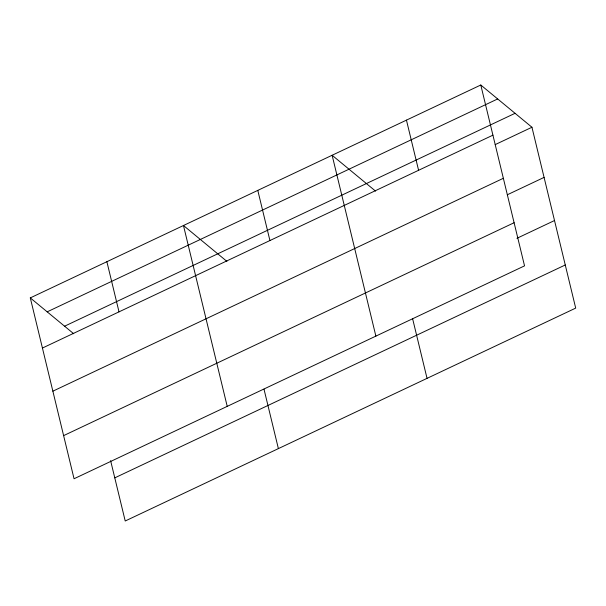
<?xml version="1.0" encoding="UTF-8"?>
<svg xmlns="http://www.w3.org/2000/svg" width="606" height="606" viewBox="0 0 606 606"><rect width="100%" height="100%" fill="white"/><g stroke="black" fill="none" stroke-linecap="round" stroke-linejoin="round"><path stroke-width="0.91" d="M480.785 85.007L524.538 265.86L74.053 478.755L30.3 297.894L480.785 85.007L531.947 127.245L575.7 308.106L125.215 520.993L110.61 460.628M47.185 311.84L497.67 98.945M64.577 326.202L515.062 113.307M42.435 348.049L492.92 135.161M495.208 144.607L531.947 127.245M52.866 391.181L503.351 178.293M507.343 194.761L544.082 177.399M63.622 435.623L514.1 222.728M516.926 238.302L554.513 220.531M114.784 477.861L565.269 264.974M375.546 191.11L332.126 155.265L375.879 336.118M226.886 261.368L183.466 225.515L227.22 406.368M30.3 297.894L73.72 333.747M406.452 120.132L418.587 170.286M412.656 318.9L427.041 378.356M257.792 190.39L269.928 240.544M263.996 389.15L278.381 448.607M106.883 261.709L119.018 311.863"/></g></svg>
